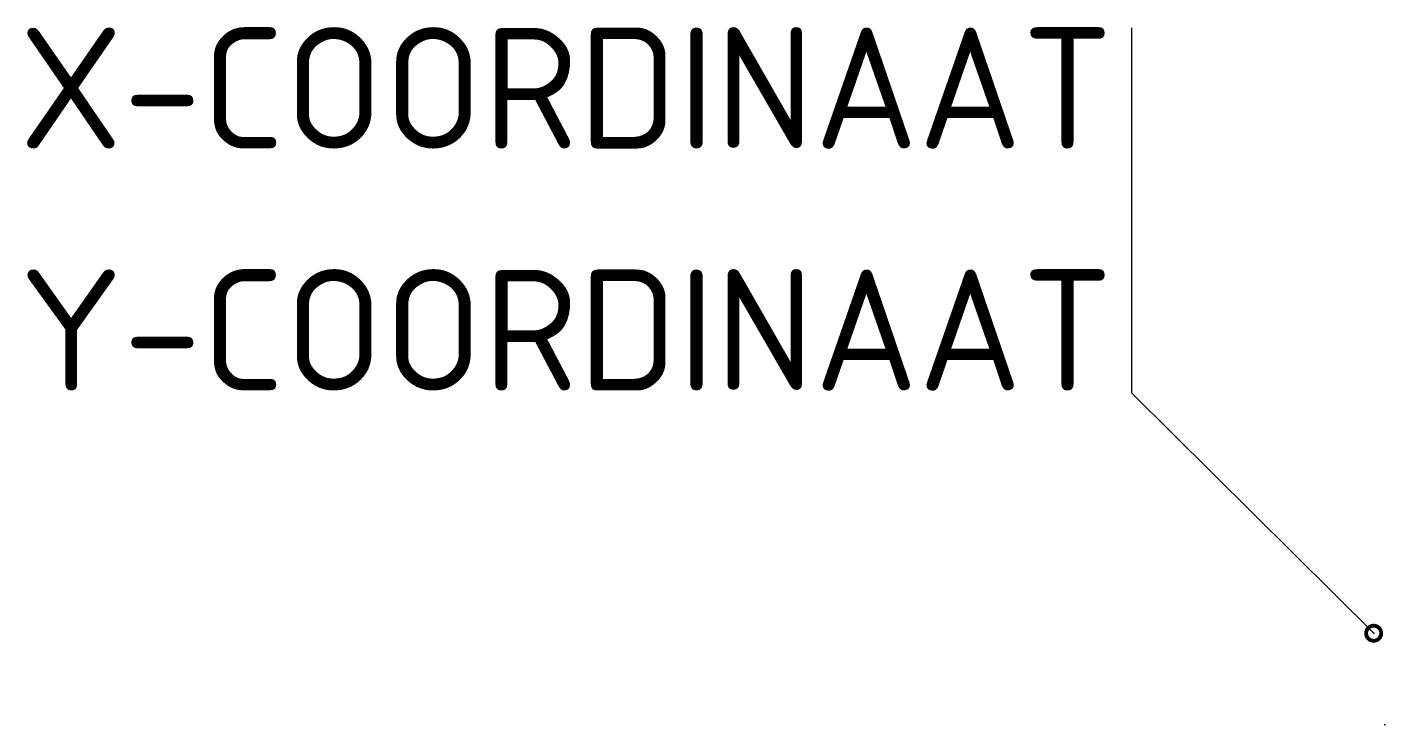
# Model space of a CAD drawing. Extents: x -27.8 to 0.2, y -1.9 to 12.5.
import ezdxf
from ezdxf.enums import TextEntityAlignment as Align

# ---------------------------------------------------------------- set-up
doc = ezdxf.new("R2010")
doc.units = 0
doc.header["$LTSCALE"] = 0.2
doc.styles.add('NLCS-ISO', font='NLCS-ISO.ttf')

msp = doc.modelspace()

# ---------------------------------------------------------------- linework, layer by layer
msp.add_line((-5, 4.959), (0, 0))
at = {"flags": 128}
msp.add_lwpolyline([(-5, 4.959), (-5, 12.511)], dxfattribs=at)
at = {"color": 0, "linetype": 'ByBlock', "lineweight": -2, "const_width": 0.312}
msp.add_lwpolyline([(0.028, 0.028, 1), (-0.028, -0.028, 1)], format="xyb", close=True, dxfattribs=at)
for p in [(0, 0), (0, 0), (0.231, -1.893)]:
    msp.add_point(p)

# ---------------------------------------------------------------- texts
at = {"style": 'NLCS-ISO'}
for tag, text, p in [('X-COORDINAAT', 'X = 0.000', (-5.388, 10.017)), ('Y-COORDINAAT', 'Y = 0.000', (-5.388, 5.017))]:
    msp.add_attdef(tag, text=text, height=2.5, dxfattribs=at).set_placement(p, align=Align.RIGHT)

doc.saveas('drawing.dxf')
